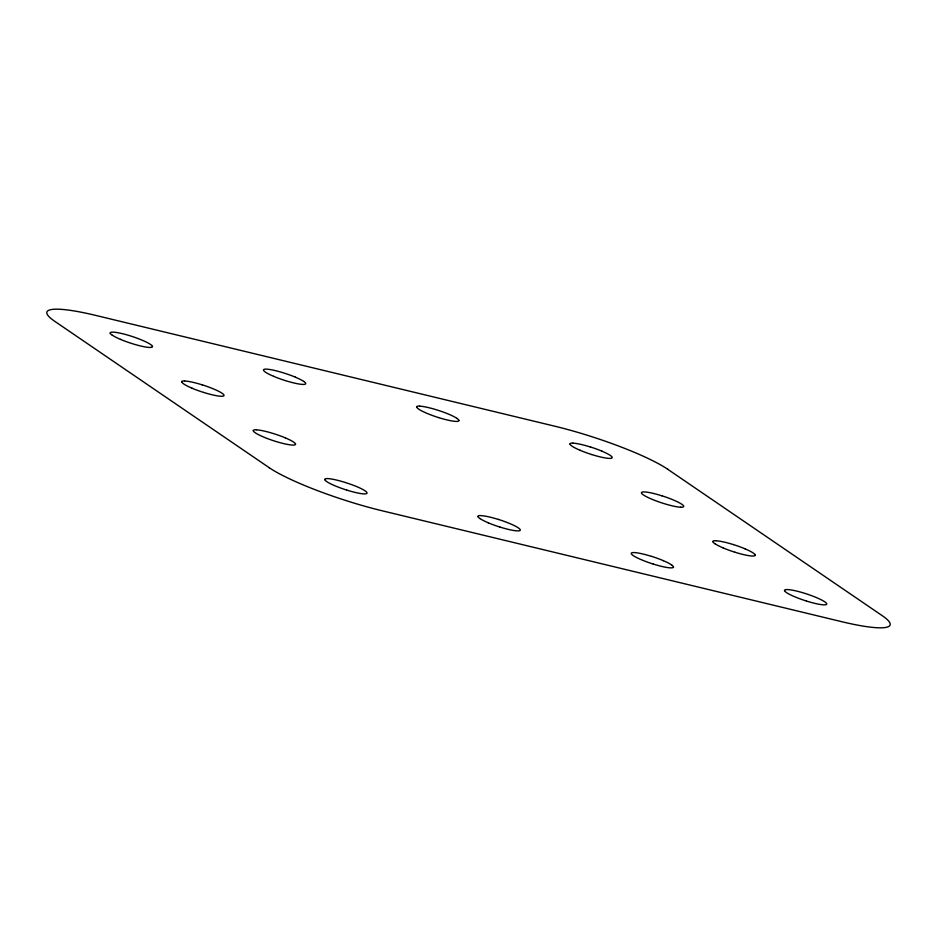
<?xml version="1.0" encoding="UTF-8"?>
<svg xmlns="http://www.w3.org/2000/svg" width="937" height="937" viewBox="0 0 937 937"><rect width="100%" height="100%" fill="white"/><g stroke="black" fill="none" stroke-linecap="round" stroke-linejoin="round"><path stroke-width="1.41" d="M667.683 469.238L882.256 615.691A88.511 13.54 18.2 0 1 889.166 626.185A89.156 13.645 18.2 0 1 868.4 626.888A88.5 13.54 18.2 0 1 841.391 621.606L381.687 510.665A88.5 13.54 18.2 0 1 332.752 496.153A89.156 13.645 18.2 0 1 289.252 478.713A88.511 13.54 18.2 0 1 269.317 467.762M269.317 467.762L54.744 321.309A88.511 13.54 18.2 0 1 47.834 310.815A89.156 13.645 18.2 0 1 68.6 310.112A88.5 13.54 18.2 0 1 95.609 315.382L555.313 426.335A88.5 13.54 18.2 0 1 604.248 440.847A89.156 13.645 18.2 0 1 647.748 458.287A88.511 13.54 18.2 0 1 667.683 469.238M500.007 527.074A22.125 3.385 18.2 0 0 517.283 530.881A22.289 3.408 18.2 0 0 520.293 529.873A22.125 3.385 18.2 0 0 510.056 523.678A22.289 3.408 18.2 0 0 498.343 519.391M488.423 522.858A22.125 3.385 18.2 0 1 480.154 518.665M481.185 515.666A22.125 3.385 18.2 0 1 498.461 519.473M480.013 518.606A22.125 3.385 18.2 0 1 478.034 516.603M499.854 527.039A22.289 3.408 18.2 0 1 488.189 522.787M477.917 516.556A22.289 3.408 18.2 0 1 480.915 515.549M324.823 479.639A22.137 3.385 18.2 0 0 335.048 485.834A22.301 3.408 18.2 0 0 346.713 490.074M324.764 479.592A22.301 3.408 18.2 0 1 327.774 478.584A22.137 3.385 18.2 0 1 336.992 480.166A22.125 3.385 18.2 0 1 345.226 482.485A22.301 3.408 18.2 0 1 356.868 486.666A22.125 3.385 18.2 0 1 367.035 492.885A22.301 3.408 18.2 0 1 364.048 493.893A22.125 3.385 18.2 0 1 346.772 490.086M784.527 590.579A22.137 3.385 18.2 0 0 794.752 596.775A22.301 3.408 18.2 0 0 806.324 601.004M806.464 601.039A22.125 3.385 18.2 0 0 823.752 604.845A22.301 3.408 18.2 0 0 826.762 603.838A22.125 3.385 18.2 0 0 824.783 601.823A22.113 3.385 18.2 0 0 816.514 597.619A22.301 3.408 18.2 0 0 804.801 593.344A22.137 3.385 18.2 0 0 787.502 589.584A22.301 3.408 18.2 0 0 784.503 590.568M671.407 564.812A22.137 3.385 18.2 0 1 673.387 566.815M651.531 556.391A22.125 3.385 18.2 0 0 634.255 552.572A22.289 3.408 18.2 0 0 631.245 553.568A22.125 3.385 18.2 0 0 633.248 555.594A22.137 3.385 18.2 0 0 641.517 559.799A22.289 3.408 18.2 0 0 653.183 564.039M651.672 556.391A22.289 3.408 18.2 0 1 663.337 560.642M653.253 564.062A22.113 3.385 18.2 0 0 670.517 567.869A22.289 3.408 18.2 0 0 673.527 566.85M663.291 560.666A22.113 3.385 18.2 0 1 671.548 564.87M253.388 430.844A22.125 3.385 18.2 0 0 263.602 437.04A22.289 3.408 18.2 0 0 275.185 441.257A22.125 3.385 18.2 0 0 283.349 443.529A22.137 3.385 18.2 0 0 292.531 445.075A22.289 3.408 18.2 0 0 295.542 444.068M256.363 429.837A22.125 3.385 18.2 0 1 273.639 433.644A22.289 3.408 18.2 0 1 285.258 437.825M253.236 430.774A22.289 3.408 18.2 0 1 256.246 429.767M295.518 444.068A22.137 3.385 18.2 0 0 293.539 442.053A22.125 3.385 18.2 0 0 285.293 437.86M203.727 392.451A22.125 3.385 18.2 0 0 221.015 396.257A22.301 3.408 18.2 0 0 224.013 395.25A22.125 3.385 18.2 0 0 222.046 393.235A22.125 3.385 18.2 0 0 213.765 389.054A22.301 3.408 18.2 0 0 202.064 384.767M192.132 388.234A22.125 3.385 18.2 0 1 181.919 382.038M184.894 381.031A22.125 3.385 18.2 0 1 202.181 384.849M203.575 392.416A22.301 3.408 18.2 0 1 191.909 388.176M181.626 381.933A22.301 3.408 18.2 0 1 184.636 380.926M734.959 552.221A22.125 3.385 18.2 0 0 752.235 556.028A22.277 3.408 18.2 0 0 755.245 555.02M723.364 548.004A22.125 3.385 18.2 0 1 715.095 543.8M716.137 540.801A22.125 3.385 18.2 0 1 733.402 544.608M745.009 548.836A22.125 3.385 18.2 0 1 755.222 555.02M714.954 543.765A22.125 3.385 18.2 0 1 712.987 541.75M734.831 552.186A22.277 3.408 18.2 0 1 723.165 547.946M712.881 541.715A22.277 3.408 18.2 0 1 715.891 540.696M733.296 544.538A22.277 3.408 18.2 0 1 744.962 548.789M653.616 493.471A22.113 3.385 18.2 0 0 644.433 491.925A22.301 3.408 18.2 0 0 641.423 492.897A22.113 3.385 18.2 0 0 643.438 494.947A22.125 3.385 18.2 0 0 651.707 499.14A22.301 3.408 18.2 0 0 663.373 503.392A22.125 3.385 18.2 0 0 680.719 507.21M653.733 493.518A22.125 3.385 18.2 0 1 661.897 495.802M680.719 507.21A22.289 3.408 18.2 0 0 683.717 506.203A22.125 3.385 18.2 0 0 673.48 500.018A22.289 3.408 18.2 0 0 661.768 495.72M120.615 339.417A22.125 3.385 18.2 0 1 112.346 335.212M152.473 346.432A22.125 3.385 18.2 0 0 142.248 340.236A22.301 3.408 18.2 0 0 130.63 335.973A22.125 3.385 18.2 0 0 122.419 333.689A22.125 3.385 18.2 0 0 113.213 332.155A22.301 3.408 18.2 0 0 110.203 333.139M112.217 335.177A22.125 3.385 18.2 0 1 110.238 333.162M120.486 339.381A22.301 3.408 18.2 0 0 132.152 343.621A22.125 3.385 18.2 0 0 149.487 347.44A22.301 3.408 18.2 0 0 152.497 346.432M273.709 376.358A22.137 3.385 18.2 0 1 263.496 370.162A22.289 3.408 18.2 0 1 266.471 369.131A22.137 3.385 18.2 0 1 283.77 372.973A22.289 3.408 18.2 0 1 295.448 377.178M295.366 377.189A22.137 3.385 18.2 0 1 303.635 381.382M285.293 380.586A22.289 3.408 18.2 0 1 273.627 376.334M285.445 380.621A22.125 3.385 18.2 0 0 302.721 384.428A22.289 3.408 18.2 0 0 305.72 383.42A22.125 3.385 18.2 0 0 303.729 381.406M456.846 418.359A22.137 3.385 18.2 0 1 458.825 420.362M438.621 417.586A22.125 3.385 18.2 0 0 446.773 419.87A22.113 3.385 18.2 0 0 455.956 421.416A22.289 3.408 18.2 0 0 458.954 420.397M416.813 407.185A22.125 3.385 18.2 0 0 418.792 409.188A22.137 3.385 18.2 0 0 426.956 413.346A22.289 3.408 18.2 0 0 438.528 417.574M419.799 406.178A22.125 3.385 18.2 0 1 437.075 409.984A22.289 3.408 18.2 0 1 448.682 414.166A22.125 3.385 18.2 0 1 456.928 418.394M416.59 407.091A22.289 3.408 18.2 0 1 419.6 406.072M591.856 454.574A22.113 3.385 18.2 0 0 600.008 456.846A22.125 3.385 18.2 0 0 609.191 458.392A22.301 3.408 18.2 0 0 612.201 457.385A22.125 3.385 18.2 0 0 601.952 451.189M580.272 450.357A22.113 3.385 18.2 0 1 570.059 444.173M573.034 443.166A22.113 3.385 18.2 0 1 590.31 446.972M591.762 454.55A22.301 3.408 18.2 0 1 580.097 450.299M590.24 446.89A22.301 3.408 18.2 0 1 601.905 451.142M569.942 444.115A22.301 3.408 18.2 0 1 572.94 443.107"/></g></svg>
